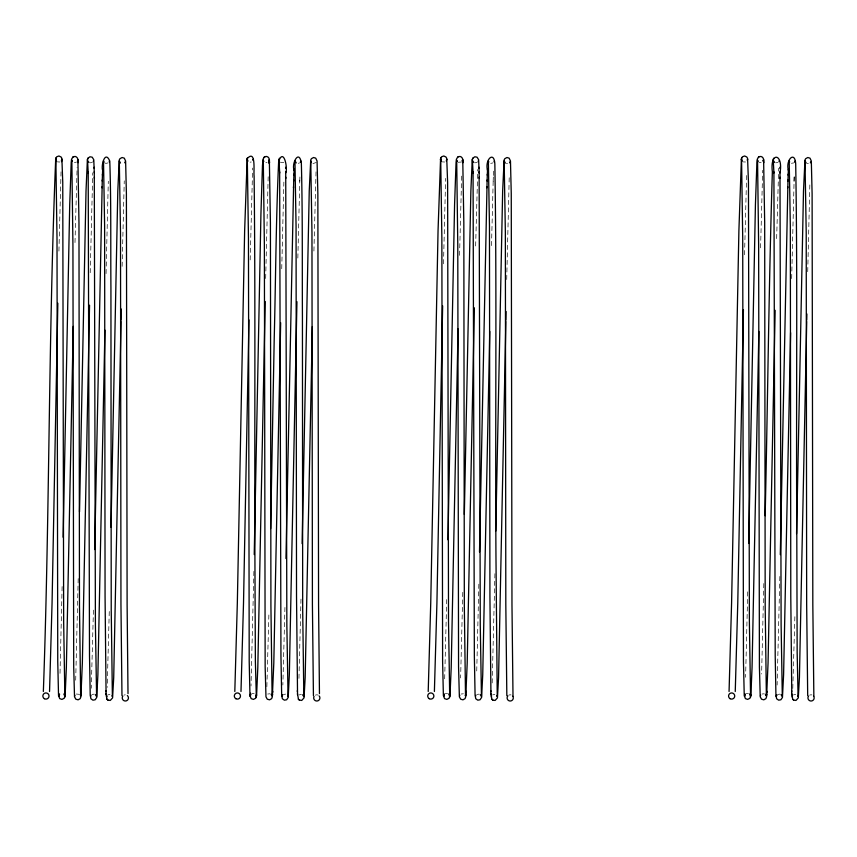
<?xml version="1.0" encoding="UTF-8"?>
<svg xmlns="http://www.w3.org/2000/svg" width="857" height="857" viewBox="0 0 857 857"><rect width="100%" height="100%" fill="white"/><g stroke="black" fill="none" stroke-linecap="round" stroke-linejoin="round"><path stroke-width="0.64" stroke-dasharray="4.29 3.21" d="M62.122 586.574L60.001 673.709M78.201 578.593L75.695 680.201M90.21 272.73L92.749 172.825M106.054 273.619L108.303 181.255M122.123 266.366L124.254 180.848M250.18 259.939L252.633 168.058M253.886 571.351L251.005 685.964M265.67 278.514L268.177 176.628M281.739 268.712L283.871 182.102M443.498 263.817L445.629 178.385M462.769 592.326L460.627 677.941M478.849 584.195L476.674 673.581M494.928 573.697L492.132 684.968M506.712 279.532L509.229 177.12M747.722 591.844L745.59 677.276M763.812 583.521L761.616 673.988M779.859 576.45L777.117 685.022M791.664 278.589L794.225 175.514M807.723 271.69L809.876 183.334M58.919 251.09L61.083 170.404M74.987 242.574L77.119 167.297M93.434 610.12L91.26 688.235M109.267 611.502L107.179 687.4M268.873 614.972L266.816 688.278M284.942 607.452L282.853 685.022M297.84 258.053L299.8 180.184M300.989 599.107L298.868 681.369M313.908 251.015L316.029 171.85M446.711 599.557L444.612 680.897M459.556 255.354L461.73 172.9M475.635 245.991L477.756 169.472M491.511 245.627L493.204 180.184M744.54 254.775L746.651 173.875M760.577 247.834L762.676 170.361M776.646 238.61L778.659 168.347M794.868 616.697L792.693 691.299M299.757 181.255L299.971 175.439M493.161 181.255L493.407 174.346M794.021 181.255L794.225 175.439M493.375 175.439L493.696 167.983M316.276 162.498L312.966 163.558M761.145 162.594L759.034 162.262M461.409 162.027L458.184 162.262M252.065 693.42L254.175 693.377M76.552 162.027L74.441 162.594M107.746 694.931L109.964 694.395M299.2 694.931L301.418 694.395M492.604 694.931L494.821 694.395M793.464 694.931L795.671 694.395M92.385 162.337L90.081 162.862M283.838 162.337L280.443 162.466M477.242 162.337L474.939 162.862M778.092 162.337L775.789 162.862M91.924 694.513L94.174 694.106M283.378 694.513L285.617 694.106M476.781 694.513L479.02 694.106M777.642 694.513L779.881 694.106M108.057 162.894L105.872 163.387L104.661 162.819M298.332 163.333L299.5 162.894M492.914 162.894L490.729 163.387M793.764 162.894L791.429 163.291M76.262 694.041L79.647 694.331M267.716 694.041L269.976 693.774M461.12 694.041L463.38 693.774M761.969 694.041L764.23 693.774M445.308 693.517L447.59 693.377M746.168 693.517L748.44 693.377M59.797 162.005L57.526 161.898M250.105 162.166L251.251 162.005M444.654 162.005L442.383 161.898M745.504 162.005L743.233 161.898M265.895 162.594L267.041 162.498M807.23 163.558L808.376 163.676M506.369 163.558L507.526 163.676M123.922 695.177A3.096 3.096 0 0 1 125.293 694.823M315.376 695.177A3.096 3.096 0 0 1 318.258 695.188M508.779 695.177A3.096 3.096 0 0 1 511.072 694.952M809.629 695.177A3.096 3.096 0 0 1 811.922 694.952"/><path stroke-width="1.29" d="M63.118 537.253L69.728 204.384L71.206 162.509L71.538 159.284L72.834 157.12M73.263 326.378L66.353 667.592L65.164 694.931L64.232 698.273L61.94 699.398L59.711 698.626L58.533 695.584L57.751 661.636L57.001 237.657L55.866 159.241L56.658 161.459M79.519 511.79L86.011 191.047L87.382 159.809L87.95 158.213L89.942 156.788L92.192 157.174L93.767 159.681L94.302 172.868M94.688 549.562L102.272 179.97M104.929 330.127L97.891 674.705L96.745 697.448L95.181 699.762L92.942 700.169L90.928 698.766L90.221 695.241L89.503 655.916L88.207 171.893M110.992 527.28L117.795 190.972L119.262 160.023L119.948 158.695L122.101 157.517L124.286 158.159L125.615 161.02L126.397 193.639L127.115 604.892L128.004 693.613M121.041 320.164L121.266 309.013M121.019 321.439L113.713 677.523L112.588 697.887L110.253 700.458L107.768 699.987M248.959 319.865L243.517 602.942L240.988 691.503M254.229 554.565L260.935 213.971L262.467 165.626L262.992 159.284L264.288 157.12M265.199 301.525L257.807 667.592L256.618 694.931L255.686 698.273L253.393 699.398L251.155 698.626L249.976 695.584L249.205 661.636L248.455 237.657L247.309 159.241L247.962 161.159M270.651 528.587L274.24 337.637C275.729 278.868 275.954 220.045 278.664 161.32C283.763 147.383 287.973 168.368 285.745 172.868M280.657 322.735L273.801 663.211L272.333 696.848L271.615 698.669L269.548 699.826L267.277 699.194L265.97 696.816L265.156 666.896L264.374 245.038L263.292 160.109L263.817 161.459M302.125 543.649L309.238 190.972L310.716 160.023L311.402 158.695L313.555 157.517L315.74 158.159L317.069 161.02L317.851 193.639L318.568 604.892L319.457 693.613M312.366 326.528L305.167 677.523L304.042 697.887L301.707 700.458L299.211 699.987M447.922 539.792L454.585 204.384L456.053 162.509L456.395 159.284L457.692 157.12M458.067 328.906L451.211 667.592L450.021 694.931L449.089 698.273L446.797 699.398L444.569 698.626L443.38 695.584L442.608 661.636L441.858 237.657L440.712 159.241L441.516 161.459M464.323 514.414L470.868 191.047L472.239 159.809L472.796 158.213L474.799 156.788L477.049 157.174L478.624 159.681L479.159 172.868M474.35 307.824L467.204 663.211L465.747 696.848L465.019 698.669L462.962 699.826L460.68 699.194L459.373 696.816L458.559 666.896L457.777 245.038L456.695 160.109L457.22 161.459M479.502 552.026L487.13 179.97M489.765 331.423L482.737 674.705L481.602 697.448L480.038 699.762L477.799 700.169L475.785 698.766L475.078 695.241L474.35 655.916L473.064 171.893M495.775 531.083L502.652 190.972L504.12 160.023L504.805 158.695L506.958 157.517L509.144 158.159L510.472 161.02L511.254 193.639L511.972 604.892L513 696.13M505.876 321.439L498.57 677.523L497.446 697.887L495.11 700.458L492.614 699.987M505.898 320.164L506.069 311.487M743.415 309.848L737.77 602.942L735.252 691.503M748.707 543.488L755.435 204.384L756.913 162.509L757.245 159.284L758.541 157.12M758.874 331.434L752.06 667.592L750.882 694.931L749.939 698.273L747.647 699.398L745.419 698.626L744.24 695.584L743.458 661.636L742.708 237.657L741.573 159.241L742.216 161.159M765.151 515.732C767.754 401.108 768.772 286.452 772.361 171.85C769.736 151.196 783.566 153.264 780.009 172.868M775.157 310.309L768.054 663.211L766.597 696.848L765.869 698.669L763.812 699.826L761.53 699.194L760.223 696.816L759.409 666.896L758.638 245.038L757.556 160.109L758.07 161.459M790.593 332.709L783.598 674.705L782.452 697.448L780.888 699.762L778.649 700.169L776.635 698.766L775.928 695.241L775.21 655.916L773.914 171.893M796.571 533.6L803.502 190.972L804.969 160.023L805.655 158.695L807.808 157.517L809.994 158.159L811.322 161.02L812.104 193.639L812.822 604.892L813.85 696.13M806.748 320.164L806.876 313.962M806.726 321.439L799.42 677.523L798.296 697.887L795.96 700.458L793.475 699.987M57.837 303.228L52.063 602.942L49.545 691.503M89.546 305.199L82.347 663.211L80.89 696.848L80.162 698.669L78.105 699.826L75.823 699.194L74.516 696.816L73.702 666.896L72.931 245.038L71.849 160.109L72.363 161.459M285.959 558.55L293.726 179.97M296.94 301.685L289.334 674.705L288.198 697.448L286.634 699.762L284.395 700.169L282.382 698.766L281.674 695.241L280.946 655.916L279.65 171.893M442.64 305.874L436.92 602.942L434.392 691.503M780.298 554.64L787.979 179.97M102.24 181.041L102.486 174.132M102.026 187.801L102.058 186.751M102.647 170.361C100.901 165.722 105.015 149.707 109.771 161.03C111.228 203.227 110.564 245.488 110.928 287.706L111.228 609.563L112.385 696.634L112.063 695.68M293.694 181.041L293.94 174.132M293.469 187.801L293.512 186.751M294.101 170.361C291.305 163.451 299.157 148.679 301.353 163.151C302.682 214.357 302.135 265.595 302.425 316.811L302.682 609.563L303.839 696.634L302.596 694.823M486.872 187.801L486.915 186.751M487.097 181.041L487.344 174.132M487.504 170.361C484.505 158.952 495.196 149.504 494.885 166.279C496.931 296.072 495.1 425.908 495.957 555.711L497.242 696.634L496.91 695.68M787.947 181.041L788.194 174.132M787.733 187.801L787.765 186.751M788.354 170.361C785.355 158.952 796.046 149.504 795.735 166.279C797.674 286.077 796.046 405.907 796.774 525.705L797.16 652.595L798.092 696.634L797.771 695.68M102.444 175.224L102.69 169.247M293.897 175.224L294.133 169.247M487.301 175.224L487.547 169.247M788.151 175.224L788.397 169.247M43.353 691.503C49.738 514.05 48.41 336.308 55.705 158.931M234.807 691.503L237.335 602.91L244.641 230.694L247.159 158.931M428.211 691.503L430.739 602.91L438.045 230.694L440.562 158.931M729.061 691.503L731.589 602.91L738.895 230.694L741.412 158.931M81.061 695.134L81.136 693.988M81.244 692.413L81.319 691.278M272.505 695.134L272.59 693.988M272.687 692.413L272.772 691.278M465.919 695.134L465.994 693.988M466.09 692.413L466.176 691.278M766.769 695.134L766.844 693.988M766.951 692.413L767.026 691.278M268.798 163.162L269.141 159.948L268.798 161.052M250.448 695.295L250.619 693.184M61.554 161.641L61.886 159.231L61.458 161.052L61.618 160.355M282.307 694.92L281.974 696.527L282.628 695.07M776.56 694.92L776.238 696.527L776.881 695.07M77.526 161.052L77.687 159.948M59.144 694.149L58.833 696.398L59.604 694.17M64.853 697.191L65.164 694.931M256.307 697.191L256.618 694.931M462.384 161.052L462.544 159.948L462.212 161.052M444.001 694.149L443.69 696.398L444.462 694.17M449.711 697.191L450.021 694.931M763.233 161.052L763.394 159.948L763.062 161.052M744.851 694.149L744.54 696.398L745.311 694.17M750.561 697.191L750.882 694.931M109.257 161.866L109.428 160.966M106.632 696.12L106.472 697.02L106.889 695.841M300.711 161.866L300.871 160.966L300.411 162.027M494.114 161.866L494.275 160.966M491.329 697.02L491.49 696.12M794.964 161.866L795.135 160.966L794.664 162.027M792.179 697.02L792.339 696.12M55.823 158.513L56.723 156.788L58.94 155.995L61.083 157.002L61.875 158.384L62.754 182.262L63.664 622.171L64.853 696.13L63.814 694.009M74.752 695.97L74.913 695.263M247.266 158.513C256.414 148.732 253.361 172.76 254.111 176.049C255.557 307.813 254.411 439.587 254.968 571.351L255.375 661.325L256.297 696.13L256.018 695.006M253.179 159.938L253.34 159.231L253.061 160.355M440.669 158.513L441.569 156.788L443.797 155.995L445.94 157.002L446.733 158.384L447.611 182.262L448.522 622.171L449.7 696.13L448.672 694.009M446.583 159.938L446.743 159.231L446.304 161.052M459.598 695.97L459.77 695.263M741.53 158.513L742.43 156.788L744.658 155.995L746.79 157.002L747.583 158.384L748.461 182.262L749.382 622.171L750.561 696.13L749.521 694.009M747.433 159.938L747.593 159.231L747.325 160.355M760.459 695.97L760.62 695.263M55.544 159.638L55.984 157.806M246.998 159.638L247.427 157.806M440.402 159.638L440.841 157.806M741.251 159.638L741.691 157.806M87.95 158.213L87.382 159.809M93.477 160.827L93.242 161.416M279.393 158.213L278.836 159.809M472.796 158.213L472.239 159.809M478.335 160.827L478.099 161.416M773.657 158.213L773.089 159.809M779.184 160.827L778.949 161.416M91.013 695.37L90.681 696.227M475.871 695.37L475.539 696.227M124.672 162.787L125.197 161.759M509.529 162.787L510.054 161.759M810.379 162.787L810.904 161.759M458.645 156.638C461.162 155.663 463.176 158.416 462.844 160.762M759.495 156.638C762.012 155.663 764.026 158.416 763.694 160.762M73.788 156.638C76.305 155.663 78.319 158.416 77.987 160.762M265.242 156.638C267.759 155.663 269.762 158.416 269.441 160.762M72.674 157.217L73.948 156.542M264.127 157.217L265.402 156.542M457.531 157.217L458.806 156.542M758.381 157.217L759.656 156.542M791.739 693.688L792.714 699.237M490.89 693.688L491.864 699.237M297.486 693.688L298.45 699.237M106.032 693.688L107.007 699.237M774.707 162.466L773.271 160.463L773.935 172.996M473.846 162.466L472.421 160.463L473.085 172.996M88.989 162.466L87.564 160.463L88.228 172.996M792.554 699.13L793.625 700.094M491.704 699.13L492.775 700.094M298.3 699.13L299.372 700.094M106.846 699.13L107.918 700.094M296.265 162.926L294.958 160.848L296.061 225.798L296.522 596.451L297.54 694.834M781.027 694.598L782.312 696.591L781.113 624.914L779.988 171.764M480.177 694.598L481.452 696.591L480.263 624.914L479.127 171.764M95.32 694.598L96.595 696.591L95.406 624.914L94.281 171.764M806.191 163.034L805.012 160.88L806.212 232.633L806.662 604.549L807.69 695.638M505.341 163.034L504.162 160.88L505.362 232.633L505.812 604.549L506.83 695.638M120.483 163.034L119.305 160.88L120.505 232.633L120.955 604.549L121.973 695.638M765.355 694.331L766.362 696.088L765.183 605.813L764.68 222.809L763.608 159.616M271.101 694.331L272.108 696.088L270.919 605.813L270.416 222.809L269.344 159.616M80.462 695.295L80.654 696.088L79.476 605.813L78.973 222.809L77.901 159.616M465.308 695.295L465.512 696.088L464.323 605.813L463.83 222.809L462.759 159.616M279.521 161.609L279.018 160.463L279.682 172.996M287.641 695.509L288.048 696.591L286.849 624.914L285.724 171.764M789.651 162.027L789.211 160.848L790.325 225.798L790.786 596.451L791.793 694.834M488.801 162.027L488.361 160.848L489.465 225.798L489.925 596.451L490.943 694.834M103.943 162.027L103.504 160.848L104.618 225.798L105.068 596.451L106.086 694.834M311.123 162.08L310.759 160.88L311.959 232.633L312.409 604.549L313.426 695.638M763.748 161.534L763.833 162.68M462.887 161.534L462.984 162.68M269.484 161.534L269.58 162.68M78.041 161.534L78.126 162.68M791.622 690.571L791.675 691.706M490.761 690.571L490.815 691.706M297.358 690.571L297.411 691.706M105.914 690.571L105.968 691.706M779.87 167.254L779.891 168.379M780.084 177.238L780.116 178.32M479.02 167.254L479.042 168.379M479.234 177.238L479.256 178.32M285.617 167.254L285.638 168.379M285.831 177.238L285.852 178.32M94.163 167.254L94.184 168.379M94.377 177.238L94.409 178.32M127.329 695.541A3.096 3.096 0 0 1 127.789 699.815A3.096 3.096 0 0 1 123.537 700.415A3.096 3.096 0 0 1 122.787 696.184M319.222 695.991A3.096 3.096 0 0 1 319.04 700.051A3.096 3.096 0 0 1 314.99 700.426A3.096 3.096 0 0 1 314.069 696.462M512.797 696.238A3.096 3.096 0 0 1 512.132 700.33A3.096 3.096 0 0 1 507.997 700.083A3.096 3.096 0 0 1 507.837 695.938M813.657 696.238A3.096 3.096 0 0 1 813.068 700.265A3.096 3.096 0 0 1 808.997 700.223A3.096 3.096 0 0 1 808.494 696.184M250.598 694.149L250.287 696.398L250.598 694.149M44.393 698.701A3.096 3.096 0 0 0 49.031 696.023A3.096 3.096 0 0 0 44.393 693.345A3.096 3.096 0 0 0 44.393 698.701M235.846 698.701A3.096 3.096 0 0 0 240.485 696.023A3.096 3.096 0 0 0 235.846 693.345A3.096 3.096 0 0 0 235.846 698.701M429.25 698.701A3.096 3.096 0 0 0 433.888 696.023A3.096 3.096 0 0 0 429.25 693.345A3.096 3.096 0 0 0 429.25 698.701M730.1 698.701A3.096 3.096 0 0 0 734.738 696.023A3.096 3.096 0 0 0 730.1 693.345A3.096 3.096 0 0 0 730.1 698.701"/></g></svg>
